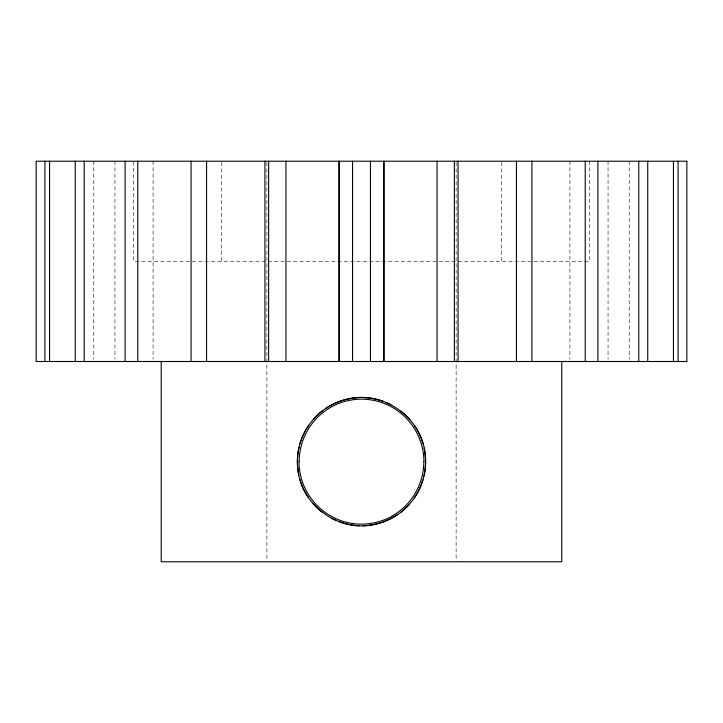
<?xml version="1.0" encoding="UTF-8"?>
<svg xmlns="http://www.w3.org/2000/svg" width="723" height="723" viewBox="0 0 723 723"><rect width="100%" height="100%" fill="white"/><g stroke="black" fill="none" stroke-linecap="round" stroke-linejoin="round"><path stroke-width="0.54" stroke-dasharray="3.62 2.71" d="M629.227 161.211L629.227 359.25M608.052 161.211L608.052 359.25M589.435 161.211L589.435 261.355L133.565 261.355L133.565 161.211M569.923 161.211L569.923 359.25M501.708 162.332L501.708 261.355M456.123 162.341L456.123 561.789M266.877 162.341L266.877 560.659M221.292 162.332L221.292 261.355M153.077 161.211L153.077 359.25M114.948 161.211L114.948 359.25M93.773 161.211L93.773 359.25"/><path stroke-width="1.08" d="M359.846 397.578A65.142 64.582 90 0 0 340.126 401.22C317.135 409.101 299.909 431.044 297.722 455.255A51.026 40.479 90 0 0 298.138 471.315C302.566 506.787 340.416 532.824 375.129 524.274A64.501 64.22 -90 0 0 386.606 520.614A65.07 64.266 -90 0 0 397.225 514.857C412.905 504.419 423.47 486.787 425.278 468.034A51.026 40.479 -90 0 0 424.862 451.974C420.434 416.502 382.584 390.474 347.871 399.015A64.591 64.311 87.2 0 0 336.376 402.675M397.225 514.857L390.275 518.915L382.874 522.069A65.142 64.582 90 0 1 363.154 525.72M386.606 402.693L390.917 404.699M332.083 518.59L336.394 520.596M299.006 461.645L299.042 463.615A62.684 62.386 81.2 0 0 362.503 524.13A62.684 62.386 81.2 0 0 423.823 461.645M678.084 161.211L678.084 361.5M673.447 161.211L673.447 361.5M647.736 161.211L647.736 361.5M638.78 161.211L638.78 361.5M597.894 161.211L597.894 361.5M585.223 161.211L585.223 361.5M561.789 361.5L561.789 561.789L161.211 561.789L161.211 361.5M531.929 161.211L531.929 361.5M516.421 161.211L516.421 361.5M458.066 161.211L458.066 361.5M454.36 161.211L454.36 361.5M437.054 161.211L437.054 361.5M384.157 161.211L384.157 361.5M383.606 161.211L383.606 361.5M370.456 161.211L370.456 361.5M352.544 161.211L352.544 361.5M339.394 161.211L339.394 361.5M338.843 161.211L338.843 361.5M285.947 161.211L285.947 361.5M268.64 161.211L268.64 361.5M264.934 161.211L264.934 361.5M206.579 161.211L206.579 361.5M191.071 161.211L191.071 361.5M137.777 161.211L137.777 361.5M125.106 161.211L125.106 361.5M84.22 161.211L84.22 361.5M75.264 161.211L75.264 361.5M49.553 161.211L49.553 361.5M44.916 161.211L44.916 361.5M308.296 497.37A62.964 60.461 -90 0 1 299.846 479.177M298.87 475.273A60.443 56.873 -90 0 1 299.033 447.311M300.045 443.416A63.028 60.524 -90 0 1 308.703 425.323M321.934 512.065A65.034 63.461 90 0 1 313.186 503.759M401.066 411.224A65.034 63.461 90 0 1 409.814 419.53M422.955 479.873A63.028 60.524 90 0 1 414.297 497.966M414.704 425.919A62.964 60.461 90 0 1 423.154 444.112M424.13 448.016A60.443 56.873 -90 0 1 423.967 475.978M359.123 525.693A65.133 64.573 -90 0 1 339.449 521.825M313.665 418.988A65.079 63.516 -90 0 1 322.503 410.781M325.775 408.432A65.151 64.347 90 0 1 336.376 402.684M409.335 504.302A65.079 63.516 90 0 1 400.497 512.508M363.877 397.596A65.133 64.573 -90 0 1 383.551 401.464M299.186 461.645A62.684 62.377 81.2 0 1 361.482 399.159A62.684 62.377 81.2 0 1 423.958 461.645M686.85 161.211L36.15 161.211L36.15 361.5L686.85 361.5L686.85 161.211"/></g></svg>
